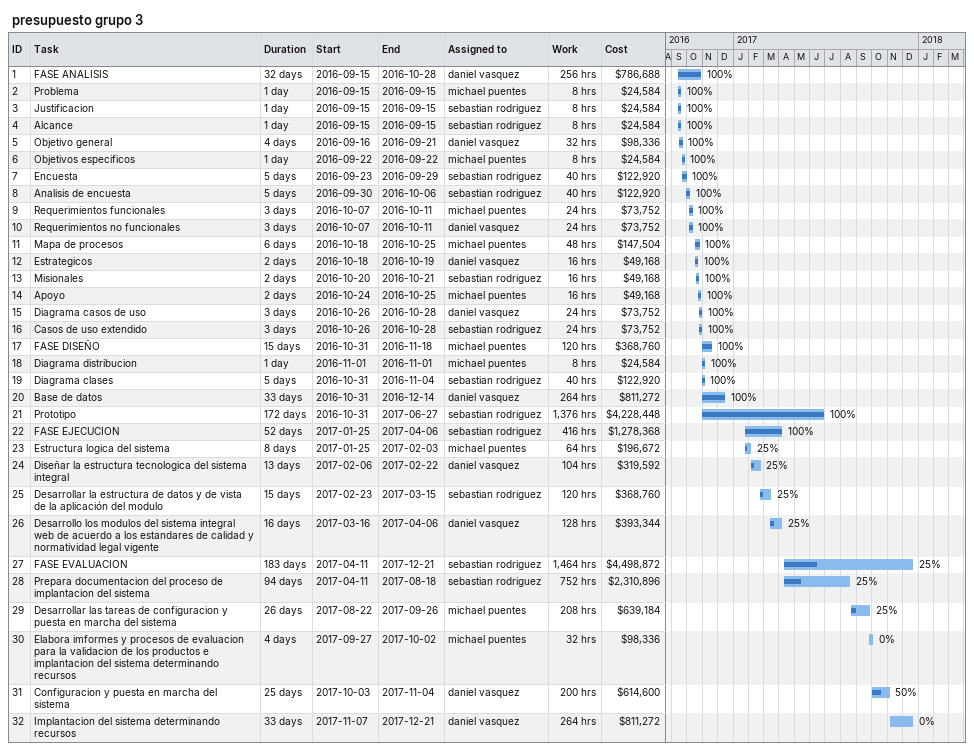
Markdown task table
presupuesto grupo 3

| ID | Task | Duration | Start | Finish | Resources | % complete | Work (h) | Cost ($) |
|---|---|---|---|---|---|---|---|---|
| 1 | FASE ANALISIS | 32d | 2016-09-15 | 2016-10-28 | daniel vasquez | 100 | 256 | 786688 |
| 2 | Problema | 1d | 2016-09-15 | 2016-09-15 | michael puentes | 100 | 8 | 24584 |
| 3 | Justificacion | 1d | 2016-09-15 | 2016-09-15 | sebastian rodriguez | 100 | 8 | 24584 |
| 4 | Alcance | 1d | 2016-09-15 | 2016-09-15 | sebastian rodriguez | 100 | 8 | 24584 |
| 5 | Objetivo general | 4d | 2016-09-16 | 2016-09-21 | daniel vasquez | 100 | 32 | 98336 |
| 6 | Objetivos especificos | 1d | 2016-09-22 | 2016-09-22 | michael puentes | 100 | 8 | 24584 |
| 7 | Encuesta | 5d | 2016-09-23 | 2016-09-29 | sebastian rodriguez | 100 | 40 | 122920 |
| 8 | Analisis de encuesta | 5d | 2016-09-30 | 2016-10-06 | sebastian rodriguez | 100 | 40 | 122920 |
| 9 | Requerimientos funcionales | 3d | 2016-10-07 | 2016-10-11 | michael puentes | 100 | 24 | 73752 |
| 10 | Requerimientos no funcionales | 3d | 2016-10-07 | 2016-10-11 | daniel vasquez | 100 | 24 | 73752 |
| 11 | Mapa de procesos | 6d | 2016-10-18 | 2016-10-25 | michael puentes | 100 | 48 | 147504 |
| 12 | Estrategicos | 2d | 2016-10-18 | 2016-10-19 | daniel vasquez | 100 | 16 | 49168 |
| 13 | Misionales | 2d | 2016-10-20 | 2016-10-21 | sebastian rodriguez | 100 | 16 | 49168 |
| 14 | Apoyo | 2d | 2016-10-24 | 2016-10-25 | michael puentes | 100 | 16 | 49168 |
| 15 | Diagrama casos de uso | 3d | 2016-10-26 | 2016-10-28 | daniel vasquez | 100 | 24 | 73752 |
| 16 | Casos de uso extendido | 3d | 2016-10-26 | 2016-10-28 | sebastian rodriguez | 100 | 24 | 73752 |
| 17 | FASE DISEÑO | 15d | 2016-10-31 | 2016-11-18 | michael puentes | 100 | 120 | 368760 |
| 18 | Diagrama distribucion | 1d | 2016-11-01 | 2016-11-01 | michael puentes | 100 | 8 | 24584 |
| 19 | Diagrama clases | 5d | 2016-10-31 | 2016-11-04 | sebastian rodriguez | 100 | 40 | 122920 |
| 20 | Base de datos | 33d | 2016-10-31 | 2016-12-14 | daniel vasquez | 100 | 264 | 811272 |
| 21 | Prototipo | 172d | 2016-10-31 | 2017-06-27 | sebastian rodriguez | 100 | 1376 | 4228448 |
| 22 | FASE EJECUCION | 52d | 2017-01-25 | 2017-04-06 | sebastian rodriguez | 100 | 416 | 1278368 |
| 23 | Estructura logica del sistema | 8d | 2017-01-25 | 2017-02-03 | michael puentes | 25 | 64 | 196672 |
| 24 | Diseñar la estructura tecnologica del sistema integral | 13d | 2017-02-06 | 2017-02-22 | daniel vasquez | 25 | 104 | 319592 |
| 25 | Desarrollar la estructura de datos y de vista de la aplicación del modulo | 15d | 2017-02-23 | 2017-03-15 | sebastian rodriguez | 25 | 120 | 368760 |
| 26 | Desarrollo los modulos del sistema integral web de acuerdo a los estandares de calidad y normatividad legal vigente | 16d | 2017-03-16 | 2017-04-06 | daniel vasquez | 25 | 128 | 393344 |
| 27 | FASE EVALUACION | 183d | 2017-04-11 | 2017-12-21 | sebastian rodriguez | 25 | 1464 | 4498872 |
| 28 | Prepara documentacion del proceso de implantacion del sistema | 94d | 2017-04-11 | 2017-08-18 | sebastian rodriguez | 25 | 752 | 2310896 |
| 29 | Desarrollar las tareas de configuracion y puesta en marcha del sistema | 26d | 2017-08-22 | 2017-09-26 | michael puentes | 25 | 208 | 639184 |
| 30 | Elabora imformes y procesos de evaluacion para la validacion de los productos e implantacion del sistema determinando recursos | 4d | 2017-09-27 | 2017-10-02 | michael puentes | 0 | 32 | 98336 |
| 31 | Configuracion y puesta en marcha del sistema | 25d | 2017-10-03 | 2017-11-04 | daniel vasquez | 50 | 200 | 614600 |
| 32 | Implantacion del sistema determinando recursos | 33d | 2017-11-07 | 2017-12-21 | daniel vasquez | 0 | 264 | 811272 |
